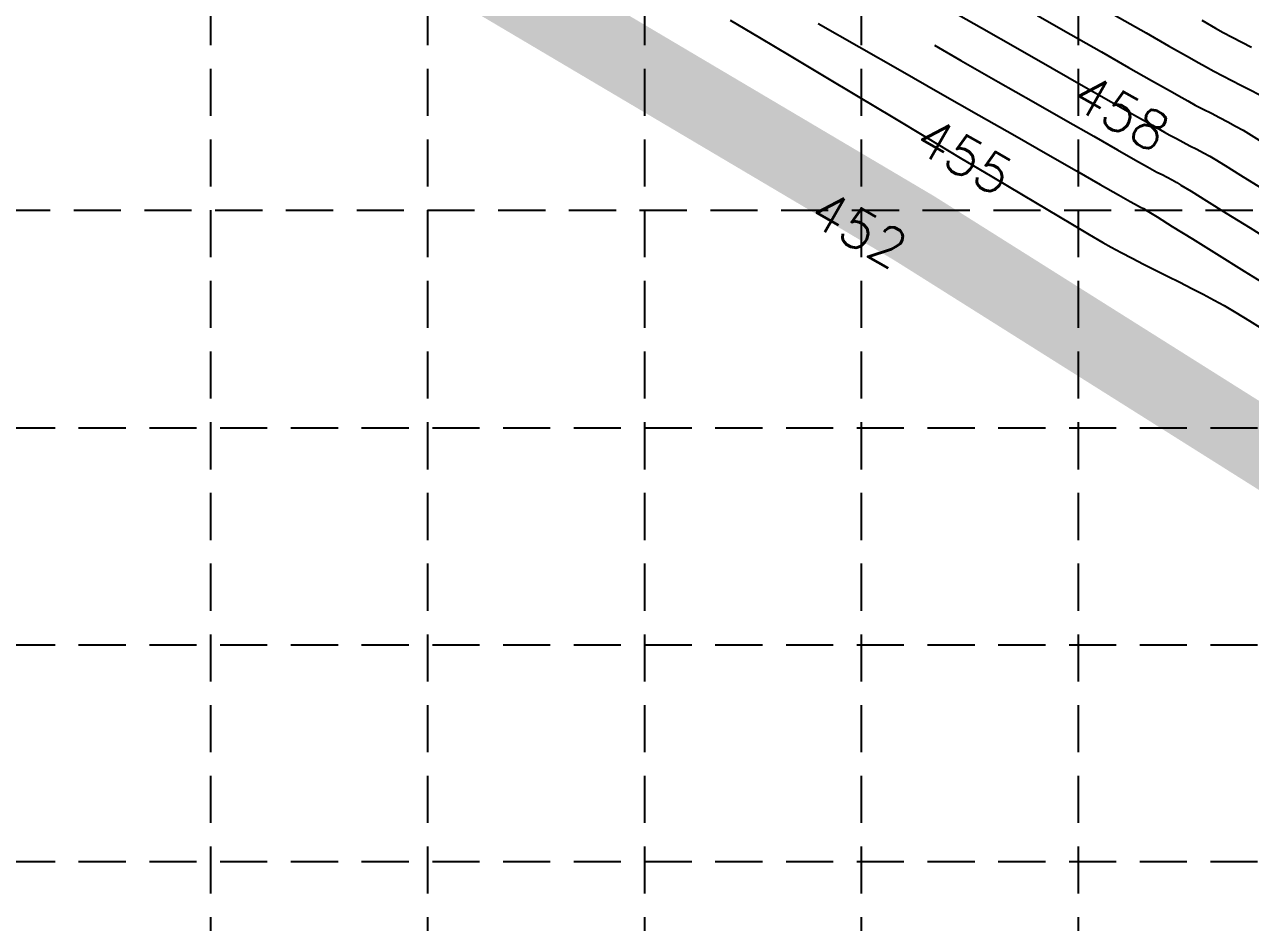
# Model space of a CAD drawing. Header units: feet. Extents: x 2414608 to 4831854, y 6980761 to 13962729.
# Drawn here: x 2415097.7 to 2415292.7, y 6980959.5 to 6981102.4 of the extents above; entities that cross this region are included whole.
import ezdxf

# ---------------------------------------------------------------- set-up
doc = ezdxf.new("R2010")
doc.units = ezdxf.units.FT
doc.header["$LTSCALE"] = 40
doc.header["$MEASUREMENT"] = 0
doc.linetypes.add('HIDDEN', pattern=[0.375, 0.25, -0.125])
for name, color, linetype in [('E-CNTR-1', 11, 'CONTINUOUS'), ('E-CNTR-5', 13, 'CONTINUOUS'), ('GRID', 254, 'HIDDEN'), ('WATER', 5, 'CONTINUOUS')]:
    doc.layers.add(name, color=color, linetype=linetype)
doc.styles.add('l80', font='simplex.shx', dxfattribs={"height": 3.2})

msp = doc.modelspace()

# ---------------------------------------------------------------- linework, layer by layer
at = {"layer": 'E-CNTR-1', "color": 43, "flags": 128}
for points, elevation in [([(2415243.8, 6981105.3), (2415249.85, 6981101.85), (2415255.66, 6981098.54), (2415261.12, 6981095.42), (2415266.11, 6981092.58), (2415270.51, 6981090.07), (2415274.2, 6981087.96), (2415277.06, 6981086.33), (2415278.99, 6981085.24), (2415279.85, 6981084.75), (2415280.87, 6981084.21), (2415281.93, 6981083.65), (2415283.03, 6981083.09), (2415284.13, 6981082.52), (2415285.19, 6981081.96), (2415286.19, 6981081.4), (2415286.97, 6981080.93), (2415288.63, 6981079.91), (2415291.08, 6981078.39), (2415294.22, 6981076.45)], 869.76), ([(2415258.77, 6981103.82), (2415264.09, 6981100.79), (2415268.96, 6981098.01), (2415273.27, 6981095.55), (2415276.91, 6981093.48), (2415279.76, 6981091.85), (2415281.72, 6981090.74), (2415282.67, 6981090.21), (2415283.87, 6981089.56), (2415285.13, 6981088.91), (2415286.43, 6981088.24), (2415287.73, 6981087.57), (2415289.03, 6981086.89), (2415290.28, 6981086.22), (2415291.47, 6981085.56), (2415292.34, 6981085.03), (2415294.05, 6981083.99)], 871.68), ([(2415223.89, 6981102.55), (2415230.41, 6981098.83), (2415236.92, 6981095.11), (2415243.31, 6981091.46), (2415249.44, 6981087.97), (2415255.18, 6981084.69), (2415260.4, 6981081.71), (2415264.97, 6981079.1), (2415268.77, 6981076.94), (2415271.66, 6981075.29), (2415273.52, 6981074.23), (2415274.21, 6981073.84), (2415274.68, 6981073.59), (2415275.18, 6981073.33), (2415275.65, 6981073.08), (2415276.24, 6981072.71), (2415277.8, 6981071.75), (2415280.22, 6981070.24), (2415283.41, 6981068.26), (2415287.25, 6981065.87), (2415291.64, 6981063.14), (2415296.49, 6981060.13)], 865.92), ([(2415284.9, 6981103.05), (2415287.11, 6981101.8), (2415288.31, 6981101.12), (2415289.76, 6981100.34), (2415291.26, 6981099.55), (2415292.81, 6981098.75)], 875.52), ([(2415242.38, 6981099.06), (2415246.58, 6981096.66), (2415252.55, 6981093.25), (2415258.15, 6981090.06), (2415263.25, 6981087.14), (2415267.74, 6981084.59), (2415271.48, 6981082.45), (2415274.36, 6981080.81), (2415276.25, 6981079.73), (2415277.03, 6981079.29), (2415277.78, 6981078.89), (2415278.58, 6981078.48), (2415279.39, 6981078.07), (2415280.18, 6981077.65), (2415280.92, 6981077.24), (2415281.6, 6981076.82), (2415283.21, 6981075.83), (2415285.65, 6981074.32), (2415288.81, 6981072.36), (2415292.6, 6981070), (2415296.91, 6981067.32)], 867.84)]:
    msp.add_lwpolyline(points, dxfattribs=dict(at, elevation=elevation))
at = {"layer": 'E-CNTR-5', "color": 7, "flags": 128}
for points, elevation in [([(2415259.12, 6981110.68), (2415261.88, 6981109.11), (2415267.06, 6981106.15), (2415271.81, 6981103.44), (2415276.04, 6981101.03), (2415279.62, 6981098.99), (2415282.47, 6981097.38), (2415284.46, 6981096.25), (2415285.49, 6981095.67), (2415286.83, 6981094.95), (2415288.23, 6981094.21), (2415289.67, 6981093.47), (2415291.13, 6981092.72), (2415292.59, 6981091.96), (2415294.03, 6981091.21)], 873.6), ([(2415209.92, 6981103.08), (2415214.55, 6981100.31), (2415219.55, 6981097.31), (2415224.83, 6981094.15), (2415230.26, 6981090.9), (2415235.76, 6981087.61), (2415241.21, 6981084.35), (2415246.5, 6981081.18), (2415251.54, 6981078.17), (2415256.22, 6981075.38), (2415260.43, 6981072.87), (2415264.07, 6981070.71), (2415267.02, 6981068.96), (2415269.19, 6981067.68), (2415270.48, 6981066.95), (2415272.08, 6981066.08), (2415273.81, 6981065.17), (2415275.65, 6981064.23), (2415277.55, 6981063.28), (2415279.48, 6981062.31), (2415281.42, 6981061.35), (2415283.32, 6981060.39), (2415285.15, 6981059.45), (2415286.88, 6981058.53), (2415288.47, 6981057.65), (2415289.77, 6981056.88), (2415291.8, 6981055.65), (2415294.48, 6981054.01)], 864)]:
    msp.add_lwpolyline(points, dxfattribs=dict(at, elevation=elevation))
at = {"layer": 'GRID', "color": 8, "linetype": 'HIDDEN', "ltscale": 0.75}
for p, q in [((2415127.26, 6982107.84), (2415127.26, 6980900.19)), ((2415161.76, 6982107.84), (2415161.76, 6980900.19)), ((2415196.26, 6982107.84), (2415196.26, 6980900.19)), ((2415230.76, 6982107.84), (2415230.76, 6980900.19)), ((2415265.26, 6982107.84), (2415265.26, 6980900.19)), ((2414644.26, 6981072.84), (2416783.26, 6981072.84)), ((2414645.04, 6981038.19), (2416784.04, 6981038.19)), ((2414645.04, 6981003.69), (2416784.04, 6981003.69)), ((2414645.04, 6980969.19), (2416784.04, 6980969.19))]:
    msp.add_line(p, q, dxfattribs=at)
at = {"layer": 'WATER', "color": 160, "const_width": 12}
msp.add_lwpolyline([(2414846.71, 6981290.81), (2415084.88, 6981161.32), (2415239.22, 6981069.93), (2415454.74, 6980934.12), (2415565.25, 6980888.42)], dxfattribs=at)

# ---------------------------------------------------------------- texts
at = {"layer": 'E-CNTR-1', "color": 43, "char_height": 6.144, "attachment_point": 5, "style": 'l80'}
for s, insert, rotation in [('{458}', (2415272.07, 6981088.36, 879.36), 330.3038), ('{452}', (2415230.39, 6981069.78, 867.84), 330.2854)]:
    msp.add_mtext(s, dxfattribs=dict(at, insert=insert, rotation=rotation))
at = {"layer": 'E-CNTR-5', "color": 7, "insert": (2415247.14, 6981081.4, 873.6), "char_height": 6.144, "attachment_point": 5, "rotation": 330.2772, "style": 'l80'}
msp.add_mtext('{455}', dxfattribs=at)

doc.saveas('drawing.dxf')
